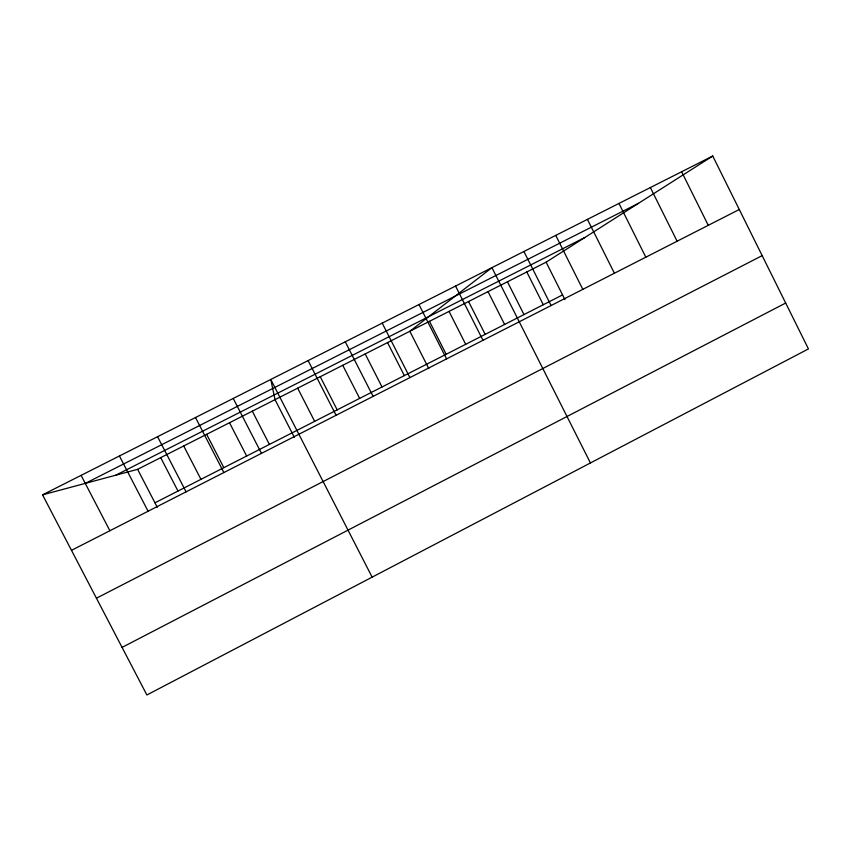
<?xml version="1.0" encoding="UTF-8"?>
<svg xmlns="http://www.w3.org/2000/svg" width="851" height="851" viewBox="0 0 851 851"><rect width="100%" height="100%" fill="white"/><g stroke="black" fill="none" stroke-linecap="round" stroke-linejoin="round"><path stroke-width="1.28" d="M42.55 494.846L137.617 469.337L546.108 262.182L712.744 156.02L808.45 348.91L146.883 694.98L42.55 494.846L712.744 156.02M122.076 647.388L785.686 303.03M96.44 598.21L762.166 255.63M154.956 502.803L562.554 294.903M71.484 550.331L739.274 209.495M85.323 483.368L638.548 203.293M115.864 475.177L584.775 237.546M81.09 475.358L109.885 530.737M157.563 436.691L186.082 491.846M160.701 457.625L177.987 491.059M137.617 469.337L157.254 507.26M119.427 455.976L148.085 511.238M229.515 422.734L246.652 456.04M206.644 434.329L223.834 467.678M195.496 417.522L223.877 472.56M183.71 445.956L200.953 479.347M372.132 577.159L270.778 379.461L275.022 399.651L294.329 437.286M252.3 411.171L269.395 444.435M233.238 398.438L261.47 453.36M342.751 365.313L359.643 398.406M320.253 376.716L337.187 409.863M308.115 360.579L336.081 415.288M297.669 388.173L314.657 421.351M382.216 323.125L409.916 377.599M387.545 342.591L404.342 375.61M365.185 353.931L382.025 386.992M345.261 341.804L373.1 396.396M449.041 311.402L465.699 344.304M429.468 321.327L446.169 354.271M418.979 304.541L446.552 358.899M428.808 368.643L409.842 331.284L491.931 267.65L590.434 462.955M507.441 281.787L523.982 314.583M488.027 291.638L504.611 324.465M468.561 301.509L485.187 334.379M455.551 286.053L482.985 340.304M555.735 235.397L582.818 289.351M546.108 262.182L564.926 299.616M523.908 251.492L551.108 305.541M526.801 271.969L543.289 304.732M587.424 219.377L614.401 273.235M650.366 187.56L677.119 241.227M618.964 203.432L645.824 257.193M681.63 171.753L708.266 225.324"/></g></svg>
